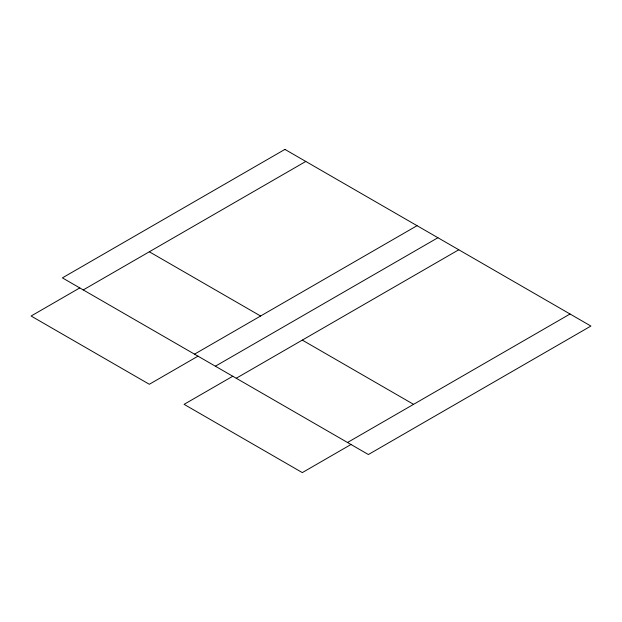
<?xml version="1.0" encoding="UTF-8"?>
<svg xmlns="http://www.w3.org/2000/svg" width="622" height="622" viewBox="0 0 622 622"><rect width="100%" height="100%" fill="white"/><g stroke="black" fill="none" stroke-linecap="round" stroke-linejoin="round"><path stroke-width="0.93" d="M79.779 287.916L31.1 316.023L149.319 384.272L197.998 356.165M83.255 289.922L305.783 161.448M194.523 354.159L417.051 225.685M215.383 366.202L437.911 237.728M232.768 376.24L184.089 404.347L302.308 472.603L350.987 444.497M236.243 378.246L458.772 249.772M347.511 442.483L570.04 314.009M149.319 251.778L260.587 316.015M302.308 340.11L413.576 404.347M284.923 149.397L62.394 277.878L368.372 454.534L590.9 326.052L284.923 149.397"/></g></svg>
